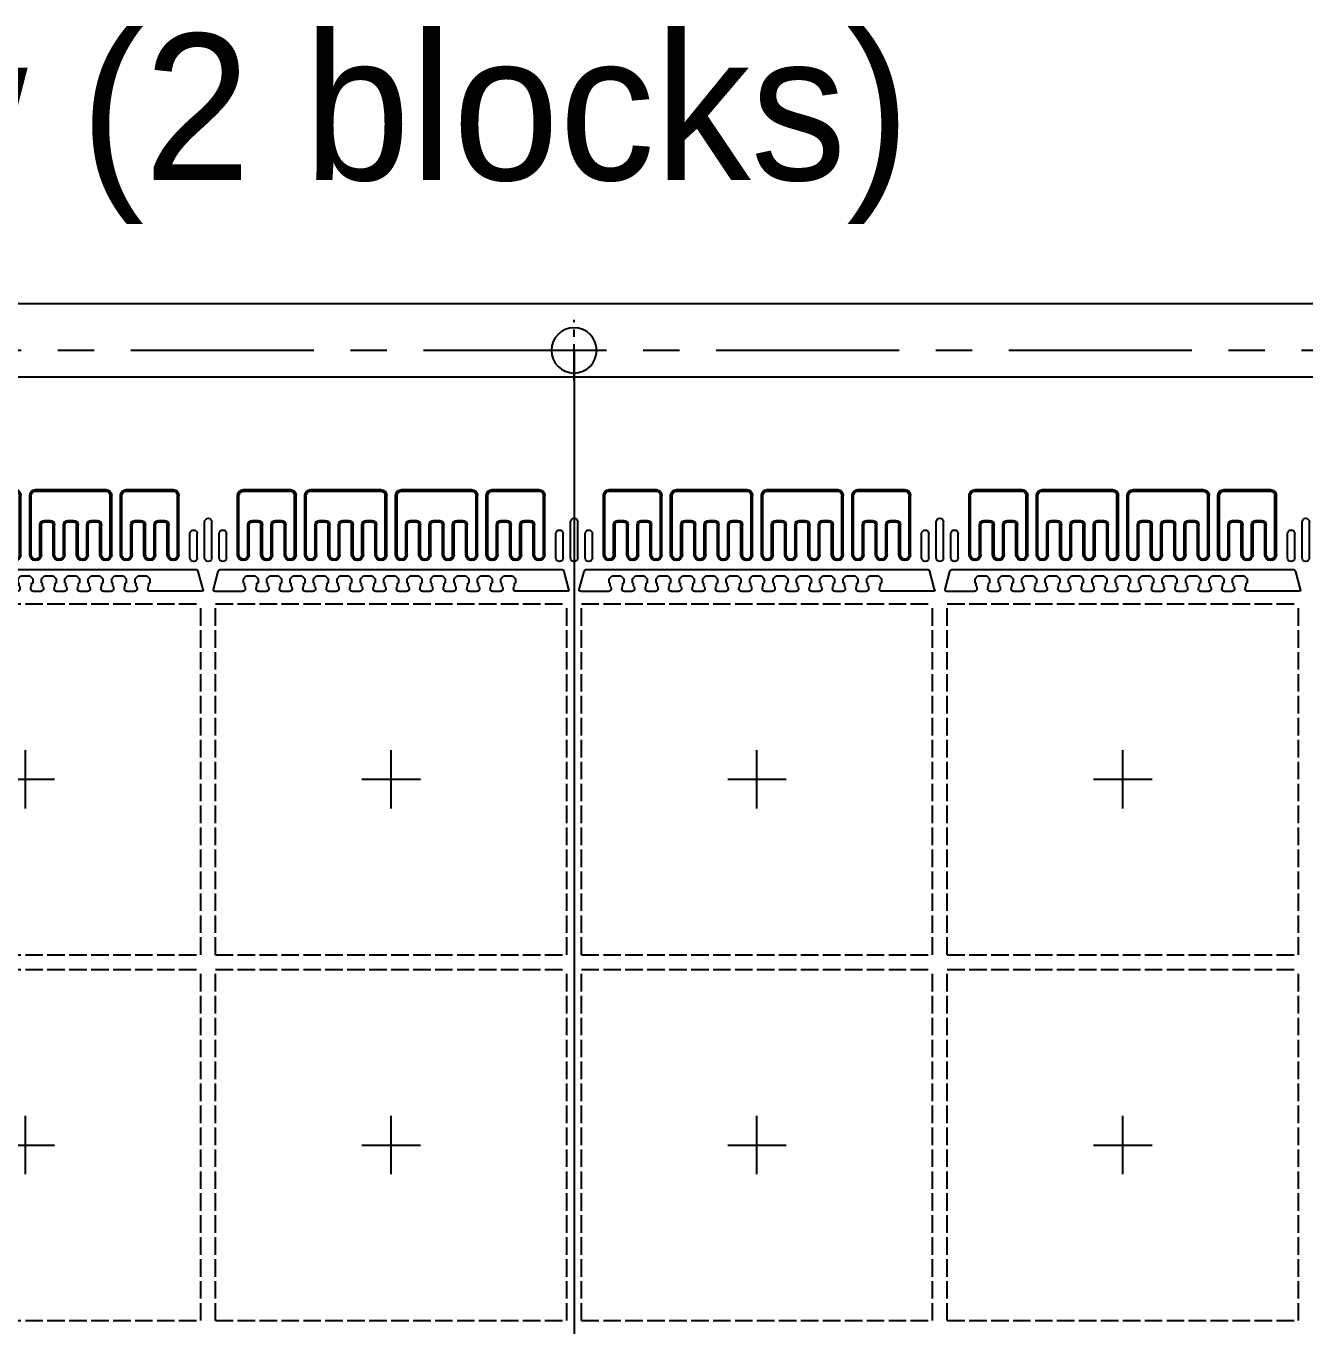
# Model space of a CAD drawing. Extents: x -46 to 252, y -27 to 158.
# Drawn here: x 32.41 to 76.11, y 10.6 to 55.03 of the extents above; entities that cross this region are included whole.
import ezdxf

# ---------------------------------------------------------------- set-up
doc = ezdxf.new("R2010")
doc.units = 0
doc.linetypes.add('AM_ISO02W050', pattern=[7.5, 6, -1.5])
doc.linetypes.add('AXES', pattern=[2, 1.25, -0.25, 0.25, -0.25])
for name, color, linetype in [('annotations', 7, 'Continuous'), ('bottom etching', 64, 'Continuous'), ('bottom leadframe', 7, 'Continuous'), ('leadframe', 7, 'Continuous'), ('Outline', 6, 'AM_ISO02W050'), ('tape', 40, 'Continuous'), ('top leadframe', 5, 'Continuous')]:
    doc.layers.add(name, color=color, linetype=linetype)
doc.layers.add('AXIS', color=4, linetype='AXES', lineweight=25)
doc.styles.get("Standard").update_dxf_attribs({"font": 'ISOCP.SHX', "bigfont": 'bigfont.shx'})

# ---------------------------------------------------------------- blocks, each defined once
blk = doc.blocks.new('tape bottom')
at = {"layer": 'tape'}
blk.add_line((124.9, 32.5), (-124.9, 32.5), dxfattribs=at)
blk = doc.blocks.new('leadframe outline')
blk.add_circle((62, 33.412), 0.775)
at = {"layer": 'AXIS'}
blk.add_line((62, 32.373), (62, 34.452), dxfattribs=at)
at = {"layer": 'AXIS', "ltscale": 5}
blk.add_line((-119.106, 33.412), (128.335, 33.412), dxfattribs=at)
at = {"layer": 'leadframe'}
blk.add_line((-123.441, 35), (123.441, 35), dxfattribs=at)
blk = doc.blocks.new('12x12 outline')
at = {"layer": 'AXIS', "ltscale": 50}
for p, q in [((0, -1.052), (0, 0.948)), ((-1, -0.052), (1, -0.052))]:
    blk.add_line(p, q, dxfattribs=at)
at = {"layer": 'Outline', "ltscale": 0.1}
for p, q in [((-6, -6.052), (-6, 5.948)), ((-6, 5.948), (6, 5.948)), ((6, -6.052), (6, 5.948)), ((-6, -6.052), (6, -6.052))]:
    blk.add_line(p, q, dxfattribs=at)
at = {"layer": 'top leadframe', "ltscale": 50}
blk.add_line((0, -0.052), (0, -0.052), dxfattribs=at)
blk = doc.blocks.new('*U70')
at = {"layer": 'leadframe', "ltscale": 50}
blk.add_blockref('12x12 outline', (0, 0.052), dxfattribs=at)
blk = doc.blocks.new('*U71')
at = {"layer": 'leadframe', "color": 0, "linetype": 'ByBlock', "lineweight": -2, "transparency": 16777216}
for p in [(25, 0), (37.5, 0), (50, 0), (62.5, 0), (25, -12.5), (37.5, -12.5), (50, -12.5), (62.5, -12.5)]:
    blk.add_blockref('*U70', p, dxfattribs=at)
blk = doc.blocks.new('bottom fiducial')
at = {"layer": 'leadframe', "ltscale": 50}
for p, q in [((1.32, 0.625), (0.495, 0.625)), ((1.32, 0.125), (0.095, 0.125)), ((1.32, 0.375), (0.495, 0.375)), ((1.32, -0.125), (0.095, -0.125)), ((1.32, -0.375), (0.495, -0.375)), ((1.32, -0.625), (0.495, -0.625))]:
    blk.add_line(p, q, dxfattribs=at)
for centre, start, end in [((0.495, 0.5), 90, 270), ((1.32, 0.5), 270, 90), ((0.095, 0), 90, 270), ((1.32, 0), 270, 90), ((0.495, -0.5), 90, 270), ((1.32, -0.5), 270, 90)]:
    blk.add_arc(centre, 0.125, start, end, dxfattribs=at)
blk = doc.blocks.new('bottom vertical fiducial new')
at = {"layer": 'leadframe', "ltscale": 50}
blk.add_blockref('bottom fiducial', (-1160.573, -6.701), dxfattribs=at)
blk = doc.blocks.new('*U80')
at = {"layer": 'bottom leadframe', "ltscale": 50, "rotation": 90}
blk.add_blockref('bottom vertical fiducial new', (-6.701, 1159.866), dxfattribs=at)
blk = doc.blocks.new('*U81')
at = {"layer": 'leadframe', "color": 0, "linetype": 'ByBlock', "lineweight": -2, "transparency": 16777216}
for p in [(37.5, 0), (50, 0), (62.5, 0), (75, 0)]:
    blk.add_blockref('*U80', p, dxfattribs=at)
blk = doc.blocks.new('lead bottom vertical new A')
at = {"layer": 'bottom etching', "ltscale": 50}
h = blk.add_hatch(dxfattribs=at)
h.set_pattern_fill('ANSI31', color=256, scale=0.025)
h.set_pattern_definition([(45, (1193.233325, 13.21076), (-0.056126601, 0.056126601), [])])
h.paths.add_polyline_path([(0, -1.2, 0.414214), (0.2, -1.4), (2.225, -1.4, 1), (2.225, -1), (1.2, -1, -0.414214), (1.1, -0.9), (1.1, -0.7, -0.414214), (1.2, -0.6), (2.225, -0.6, 1), (2.225, -0.2), (1.2, -0.2, -0.414214), (1.1, -0.1), (1.1, 0.1, -0.414214), (1.2, 0.2), (2.225, 0.2, 1), (2.225, 0.6), (1.2, 0.6, -0.414214), (1.1, 0.7), (1.1, 0.9, -0.414214), (1.2, 1), (2.225, 1, 1), (2.225, 1.4), (0.2, 1.4, 0.414214), (0, 1.2)])
h.paths.add_polyline_path([(0.05, 1.2, -0.414214), (0.2, 1.35), (2.225, 1.35, -1), (2.225, 1.05), (1.2, 1.05, 0.414214), (1.05, 0.9), (1.05, 0.7, 0.414214), (1.2, 0.55), (2.225, 0.55, -1), (2.225, 0.25), (1.2, 0.25, 0.414214), (1.05, 0.1), (1.05, -0.1, 0.414214), (1.2, -0.25), (2.225, -0.25, -1), (2.225, -0.55), (1.2, -0.55, 0.414214), (1.05, -0.7), (1.05, -0.9, 0.414214), (1.2, -1.05), (2.225, -1.05, -1), (2.225, -1.35), (0.2, -1.35, -0.414214), (0.05, -1.2)], flags=16)
at = {"layer": 'bottom leadframe'}
for p, q in [((2.225, 1.4), (0.2, 1.4)), ((0, 1.2), (0, -1.2)), ((1.1, 0.9), (1.1, 0.7)), ((2.225, 1), (1.2, 1)), ((2.225, 0.6), (1.2, 0.6)), ((1.1, 0.1), (1.1, -0.1)), ((2.225, 0.2), (1.2, 0.2)), ((2.225, -0.2), (1.2, -0.2)), ((1.1, -0.7), (1.1, -0.9)), ((2.225, -0.6), (1.2, -0.6)), ((2.225, -1), (1.2, -1)), ((2.225, -1.4), (0.2, -1.4))]:
    blk.add_line(p, q, dxfattribs=at)
for centre, radius, start, end in [((0.2, 1.2), 0.2, 90, 180), ((2.225, 1.2), 0.2, 270, 90), ((1.2, 0.9), 0.1, 90, 180), ((1.2, 0.7), 0.1, 180, 270), ((2.225, 0.4), 0.2, 270, 90), ((1.2, 0.1), 0.1, 90, 180), ((1.2, -0.1), 0.1, 180, 270), ((2.225, -0.4), 0.2, 270, 90), ((1.2, -0.7), 0.1, 90, 180), ((0.2, -1.2), 0.2, 180, 270), ((1.2, -0.9), 0.1, 180, 270), ((2.225, -1.2), 0.2, 270, 90)]:
    blk.add_arc(centre, radius, start, end, dxfattribs=at)
at = {"layer": 'top leadframe'}
for p, q in [((2.225, 1.35), (0.2, 1.35)), ((0.05, 1.2), (0.05, -1.2)), ((1.05, 0.9), (1.05, 0.7)), ((2.225, 1.05), (1.2, 1.05)), ((2.225, 0.55), (1.2, 0.55)), ((1.05, 0.1), (1.05, -0.1)), ((2.225, 0.25), (1.2, 0.25)), ((2.225, -0.25), (1.2, -0.25)), ((1.05, -0.7), (1.05, -0.9)), ((2.225, -0.55), (1.2, -0.55)), ((2.225, -1.05), (1.2, -1.05)), ((2.225, -1.35), (0.2, -1.35))]:
    blk.add_line(p, q, dxfattribs=at)
for centre, start, end in [((0.2, 1.2), 90, 180), ((2.225, 1.2), 270, 90), ((1.2, 0.9), 90, 180), ((1.2, 0.7), 180, 270), ((2.225, 0.4), 270, 90), ((1.2, 0.1), 90, 180), ((1.2, -0.1), 180, 270), ((2.225, -0.4), 270, 90), ((1.2, -0.7), 90, 180), ((0.2, -1.2), 180, 270), ((1.2, -0.9), 180, 270), ((2.225, -1.2), 270, 90)]:
    blk.add_arc(centre, 0.15, start, end, dxfattribs=at)
blk = doc.blocks.new('external grip bottom')
at = {"layer": 'bottom etching', "ltscale": 50}
h = blk.add_hatch(dxfattribs=at)
h.set_pattern_fill('ANSI31', color=256, scale=0.025, angle=90)
h.set_pattern_definition([(135, (43.47016, -14.76776), (-0.0561266, -0.0561266), [])])
h.paths.add_polyline_path([(2.225, 1), (0.2, 1, 0.414214), (0, 0.8), (0, -0.8, 0.414214), (0.2, -1), (2.225, -1, 1), (2.225, -0.6), (1.2, -0.6, -0.414214), (1.1, -0.5), (1.1, -0.3, -0.414214), (1.2, -0.2), (2.225, -0.2, 1), (2.225, 0.2), (1.2, 0.2, -0.414214), (1.1, 0.3), (1.1, 0.5, -0.414214), (1.2, 0.6), (2.225, 0.6, 1)])
h.paths.add_polyline_path([(0.2, 0.95), (2.225, 0.95, -1), (2.225, 0.65), (1.2, 0.65, 0.414214), (1.05, 0.5), (1.05, 0.3, 0.414214), (1.2, 0.15), (2.225, 0.15, -1), (2.225, -0.15), (1.2, -0.15, 0.414214), (1.05, -0.3), (1.05, -0.5, 0.414214), (1.2, -0.65), (2.225, -0.65, -1), (2.225, -0.95), (0.2, -0.95, -0.414214), (0.05, -0.8), (0.05, 0.8, -0.414214)], flags=16)
at = {"layer": 'bottom leadframe'}
for p, q in [((2.225, 1), (0.2, 1)), ((0, 0.8), (0, -0.8)), ((1.1, 0.5), (1.1, 0.3)), ((2.225, 0.6), (1.2, 0.6)), ((2.225, 0.2), (1.2, 0.2)), ((1.1, -0.3), (1.1, -0.5)), ((2.225, -0.2), (1.2, -0.2)), ((2.225, -0.6), (1.2, -0.6)), ((2.225, -1), (0.2, -1))]:
    blk.add_line(p, q, dxfattribs=at)
for centre, radius, start, end in [((0.2, 0.8), 0.2, 90, 180), ((2.225, 0.8), 0.2, 270, 90), ((1.2, 0.5), 0.1, 90, 180), ((1.2, 0.3), 0.1, 180, 270), ((2.225, 0), 0.2, 270, 90), ((1.2, -0.3), 0.1, 90, 180), ((0.2, -0.8), 0.2, 180, 270), ((1.2, -0.5), 0.1, 180, 270), ((2.225, -0.8), 0.2, 270, 90)]:
    blk.add_arc(centre, radius, start, end, dxfattribs=at)
at = {"layer": 'top leadframe'}
for p, q in [((2.225, 0.95), (0.2, 0.95)), ((0.05, 0.8), (0.05, -0.8)), ((1.05, 0.5), (1.05, 0.3)), ((2.225, 0.65), (1.2, 0.65)), ((2.225, 0.15), (1.2, 0.15)), ((1.05, -0.3), (1.05, -0.5)), ((2.225, -0.15), (1.2, -0.15)), ((2.225, -0.65), (1.2, -0.65)), ((2.225, -0.95), (0.2, -0.95))]:
    blk.add_line(p, q, dxfattribs=at)
for centre, start, end in [((0.2, 0.8), 90, 180), ((2.225, 0.8), 270, 90), ((1.2, 0.5), 90, 180), ((1.2, 0.3), 180, 270), ((2.225, 0), 270, 90), ((1.2, -0.3), 90, 180), ((0.2, -0.8), 180, 270), ((1.2, -0.5), 180, 270), ((2.225, -0.8), 270, 90)]:
    blk.add_arc(centre, 0.15, start, end, dxfattribs=at)
blk = doc.blocks.new('external slots horizontal')
at = {"layer": 'bottom leadframe', "rotation": 90}
for p in [(-1.55, 0.3), (1.55, 0.3)]:
    blk.add_blockref('lead bottom vertical new A', p, dxfattribs=at)
at = {"layer": 'leadframe', "ltscale": 50, "rotation": 90}
for p in [(-4.25, 0.3), (4.25, 0.3)]:
    blk.add_blockref('external grip bottom', p, dxfattribs=at)
blk = doc.blocks.new('*U98')
at = {"layer": 'bottom leadframe'}
blk.add_blockref('external slots horizontal', (0, -1.5125), dxfattribs=at)
blk = doc.blocks.new('*U99')
at = {"layer": 'leadframe', "color": 0, "linetype": 'ByBlock', "lineweight": -2, "transparency": 16777216}
for p in [(25, 0), (37.5, 0), (50, 0), (62.5, 0)]:
    blk.add_blockref('*U98', p, dxfattribs=at)
blk = doc.blocks.new('external Lead bottom')
at = {"layer": 'bottom leadframe', "ltscale": 50}
for p, q in [((-0.215, 0.25), (-0.25, 0.25)), ((-0.25, 0.25), (-0.25, 0.1)), ((-0.25, 0.1), (-0.15, 0)), ((-0.215, 0.35), (-0.215, 0.25)), ((-0.185, 0.412), (-0.185, 0.443)), ((-0.15, 0), (0.15, 0)), ((0.15, 0), (0.25, 0.1)), ((0.185, 0.412), (0.185, 0.443)), ((0.215, 0.35), (0.215, 0.25)), ((0.25, 0.25), (0.215, 0.25)), ((0.25, 0.1), (0.25, 0.25))]:
    blk.add_line(p, q, dxfattribs=at)
for centre, start, end in [((-0.265, 0.443), 0, 90), ((0.265, 0.443), 90, 180), ((-0.265, 0.412), 308.6822, 0), ((0.265, 0.412), 180, 231.3178)]:
    blk.add_arc(centre, 0.08, start, end, dxfattribs=at)
blk = doc.blocks.new('*U61')
at = {"layer": 'leadframe'}
blk.add_blockref('external Lead bottom', (0, -0.2615), dxfattribs=at)
blk = doc.blocks.new('*U62')
at = {"layer": 'leadframe', "color": 0, "linetype": 'ByBlock', "lineweight": -2, "transparency": 16777216}
for p in [(0, 0), (0.8, 0), (1.6, 0), (2.4, 0), (3.2, 0), (4, 0), (4.8, 0), (5.6, 0), (6.4, 0), (7.2, 0), (8, 0), (8.8, 0)]:
    blk.add_blockref('*U61', p, dxfattribs=at)
blk = doc.blocks.new('external leads bottom')
at = {"layer": 'bottom leadframe'}
for p, q in [((-6.071, 0.685), (-5.907, 0.074)), ((6.071, 0.685), (5.907, 0.074))]:
    blk.add_line(p, q, dxfattribs=at)
at = {"layer": 'bottom leadframe', "ltscale": 50}
for p, q in [((-6.023, 0.747), (-5.065, 0.747)), ((-4.535, 0.747), (-4.265, 0.747)), ((-2.935, 0.747), (-2.665, 0.747)), ((-2.135, 0.747), (-1.865, 0.747)), ((-1.335, 0.747), (-1.065, 0.747)), ((-0.535, 0.747), (-0.265, 0.747)), ((0.265, 0.747), (0.535, 0.747)), ((1.065, 0.747), (1.335, 0.747)), ((1.865, 0.747), (2.135, 0.747)), ((2.665, 0.747), (2.935, 0.747)), ((3.465, 0.747), (3.735, 0.747)), ((6.023, 0.747), (4.265, 0.747)), ((-5.811, 0), (5.811, 0))]:
    blk.add_line(p, q, dxfattribs=at)
at = {"layer": 'bottom leadframe'}
for centre, radius, start, end in [((-6.023, 0.697), 0.05, 90, 195), ((6.023, 0.697), 0.05, 345, 90), ((-5.811, 0.1), 0.1, 195, 270), ((5.811, 0.1), 0.1, 270, 345)]:
    blk.add_arc(centre, radius, start, end, dxfattribs=at)
at = {"layer": 'leadframe', "ltscale": 50}
blk.add_line((-3.735, 0.747), (-3.465, 0.747), dxfattribs=at)
at = {"layer": 'leadframe'}
blk.add_blockref('*U62', (-4.8, 0.486), dxfattribs=at)
blk = doc.blocks.new('*U100')
at = {"layer": 'leadframe'}
blk.add_blockref('external leads bottom', (0, -0.37375), dxfattribs=at)
blk = doc.blocks.new('*U101')
at = {"layer": 'leadframe', "color": 0, "linetype": 'ByBlock', "lineweight": -2, "transparency": 16777216}
for p in [(25, 0), (37.5, 0), (50, 0), (62.5, 0)]:
    blk.add_blockref('*U100', p, dxfattribs=at)

msp = doc.modelspace()

# ---------------------------------------------------------------- linework, layer by layer
at = {"layer": 'AXIS', "ltscale": 50}
msp.add_line((51.137, 43.945), (51.137, -22.88), dxfattribs=at)

# ---------------------------------------------------------------- block references
at = {"layer": 'leadframe', "xscale": -1}
msp.add_blockref('leadframe outline', (113.137, 10.532), dxfattribs=at)
at = {"layer": 'leadframe', "xscale": -1, "rotation": 180}
for name, p in [('*U99', (7.387, 37.972)), ('*U81', (1.137, 37.467)), ('*U101', (7.387, 36.084))]:
    msp.add_blockref(name, p, dxfattribs=at)
at = {"layer": 'leadframe'}
msp.add_blockref('*U71', (7.387, 29.282), dxfattribs=at)
at = {"layer": 'tape'}
msp.add_blockref('tape bottom', (113.137, 10.532), dxfattribs=at)

# ---------------------------------------------------------------- texts
at = {"layer": 'annotations', "insert": (-12.994, 54.765), "char_height": 5, "attachment_point": 1}
msp.add_mtext_dynamic_manual_height_columns('{\\fPMingLiU|b0|i0|c136|p18;Back Side View\\fPMingLiU|b0|i0|c0|p18; (2 blocks)}', width=100.97901, gutter_width=12.5, heights=[0], dxfattribs=at)

doc.saveas('drawing.dxf')
